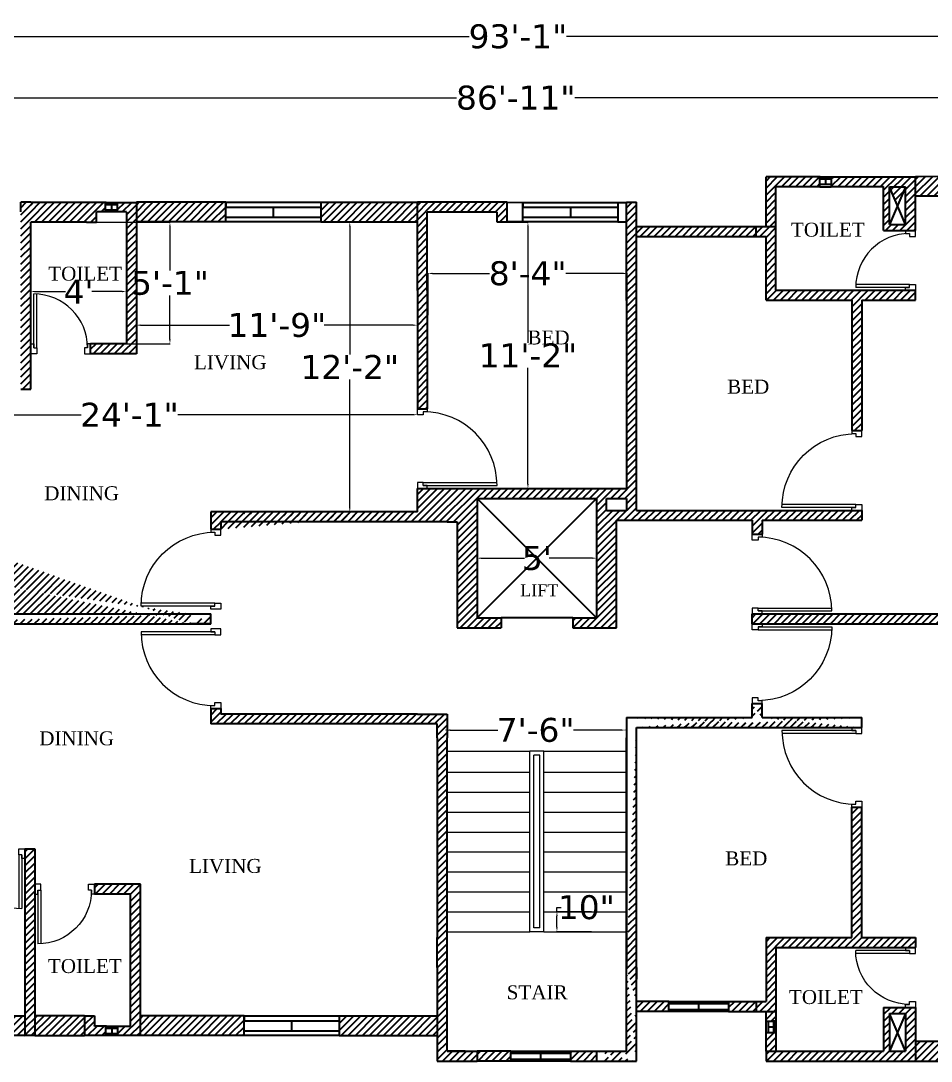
# Model space of a CAD drawing. Header units: inches. Extents: x 95 to 71413, y -8 to 51098.
# Drawn here: x 1638 to 2095, y 492 to 1014 of the extents above; entities that cross this region are included whole.
import ezdxf
from ezdxf.enums import TextEntityAlignment as Align

# ---------------------------------------------------------------- set-up
doc = ezdxf.new("R2010")
doc.units = ezdxf.units.IN
doc.header["$MEASUREMENT"] = 0
for name, color, linetype, lineweight in [('Cars', 7, 'Continuous', 40), ('dim', 4, 'Continuous', 18), ('Hatch', 202, 'Continuous', 40), ('Text', 7, 'Continuous', 15), ('wall', 7, 'Continuous', 40), ('Window', 7, 'Continuous', 40)]:
    doc.layers.add(name, color=color, linetype=linetype, lineweight=lineweight)
doc.layers.add('door', color=114, linetype='Continuous')
doc.layers.add('STAIR', color=32, linetype='Continuous')
doc.styles.add('SH-T2', font='times.ttf')
doc.styles.get("Standard").update_dxf_attribs({"font": 'verdana.ttf', "height": 12})
doc.dimstyles.get("Standard").update_dxf_attribs({"dimtxt": 0.18, "dimasz": 2.18, "dimexe": 0.18, "dimexo": 0.0625, "dimgap": 0.09, "dimtad": 0, "dimtih": 1, "dimtoh": 1, "dimdec": 0, "dimzin": 0, "dimdsep": 46, "dimlunit": 4, "dimtxsty": 'Standard', "dimcen": 0.09, "dimadec": 0, "dimazin": 0, "dimtfac": 1, "dimtdec": 0, "dimtofl": 0, "dimtmove": 0, "dimatfit": 3, "dimfxl": 0.18, "dimtolj": 1, "dimtzin": 0, "dimarcsym": 0})

# ---------------------------------------------------------------- blocks, each defined once
blk = doc.blocks.new('DOOR-40')
at = {"layer": 'door', "linetype": 'ByBlock'}
for p, q in [((-3, 38.5), (-40, 38.5)), ((-3, 37), (-39.97, 37))]:
    blk.add_line(p, q, dxfattribs=at)
for points in [[(0, 40), (-5, 40), (-5, 38.5), (-3, 38.5), (-3, 37), (0, 37)], [(0, 0), (-5, 0), (-5, 1.5), (-3, 1.5), (-3, 3), (0, 3)]]:
    blk.add_lwpolyline(points, close=True, dxfattribs=at)
blk.add_arc((-3, 38.5), 37, 180, 270, dxfattribs=at)
blk = doc.blocks.new('DOOR-30')
at = {"layer": 'door', "linetype": 'ByBlock'}
for p, q in [((3, 28.5), (30, 28.5)), ((3, 27), (29.96, 27))]:
    blk.add_line(p, q, dxfattribs=at)
for points in [[(0, 30), (5, 30), (5, 28.5), (3, 28.5), (3, 27), (0, 27)], [(0, 0), (5, 0), (5, 1.5), (3, 1.5), (3, 3), (0, 3)]]:
    blk.add_lwpolyline(points, close=True, dxfattribs=at)
blk.add_arc((3, 28.5), 27, 270, 0, dxfattribs=at)
blk = doc.blocks.new('*D84')
at = {"layer": 'Defpoints', "color": 0, "transparency": 16777216}
for p in [(1328.78, 1005.96), (2445.72, 935.4), (1328.78, 901.75)]:
    blk.add_point(p, dxfattribs=at)
at = {"layer": 'dim', "color": 0, "lineweight": -2, "transparency": 16777216}
for p, q in [((1328.78, 901.81), (1328.78, 1006.14)), ((1330.96, 1005.96), (1862.8, 1005.96)), ((2443.54, 1005.96), (1911.69, 1005.96)), ((2445.72, 935.46), (2445.72, 1006.14))]:
    blk.add_line(p, q, dxfattribs=at)
at = {"layer": 'dim', "color": 0, "transparency": 16777216}
for points in [[(1330.96, 1006.33), (1330.96, 1005.6), (1328.78, 1005.96)], [(2443.54, 1006.33), (2443.54, 1005.6), (2445.72, 1005.96)]]:
    blk.add_solid(points, dxfattribs=at)
at = {"layer": 'dim', "color": 0, "transparency": 16777216, "insert": (1887.25, 1005.96), "char_height": 12, "attachment_point": 5}
blk.add_mtext('\\A1;93\'-1"', dxfattribs=at)
blk = doc.blocks.new('*D87')
at = {"layer": 'Defpoints', "color": 0, "transparency": 16777216}
for p in [(2407.52, 975.19), (1364.78, 914.97), (2407.52, 881.59)]:
    blk.add_point(p, dxfattribs=at)
at = {"layer": 'dim', "color": 0, "lineweight": -2, "transparency": 16777216}
for p, q in [((1364.78, 915.04), (1364.78, 975.37)), ((1366.96, 975.19), (1856.49, 975.19)), ((2405.34, 975.19), (1915.81, 975.19)), ((2407.52, 881.65), (2407.52, 975.37))]:
    blk.add_line(p, q, dxfattribs=at)
at = {"layer": 'dim', "color": 0, "transparency": 16777216}
for points in [[(1366.96, 975.55), (1366.96, 974.82), (1364.78, 975.19)], [(2405.34, 975.55), (2405.34, 974.82), (2407.52, 975.19)]]:
    blk.add_solid(points, dxfattribs=at)
at = {"layer": 'dim', "color": 0, "transparency": 16777216, "insert": (1886.15, 975.19), "char_height": 12, "attachment_point": 5}
blk.add_mtext('\\A1;86\'-11"', dxfattribs=at)
blk = doc.blocks.new('*D93')
at = {"layer": 'Defpoints', "color": 0, "transparency": 16777216}
for p in [(1642.78, 890.54), (1690.78, 890.54), (1690.78, 877.97)]:
    blk.add_point(p, dxfattribs=at)
at = {"layer": 'dim', "color": 0, "lineweight": -2, "transparency": 16777216}
for p, q in [((1642.78, 890.47), (1642.78, 877.79)), ((1690.78, 890.47), (1690.78, 877.79)), ((1644.96, 877.97), (1660.2, 877.97)), ((1688.6, 877.97), (1673.36, 877.97))]:
    blk.add_line(p, q, dxfattribs=at)
at = {"layer": 'dim', "color": 0, "transparency": 16777216}
for points in [[(1644.96, 878.33), (1644.96, 877.61), (1642.78, 877.97)], [(1688.6, 878.33), (1688.6, 877.61), (1690.78, 877.97)]]:
    blk.add_solid(points, dxfattribs=at)
at = {"layer": 'dim', "color": 0, "transparency": 16777216, "insert": (1666.78, 877.97), "char_height": 12, "attachment_point": 5}
blk.add_mtext("\\A1;4'", dxfattribs=at)
blk = doc.blocks.new('*D94')
at = {"layer": 'Defpoints', "color": 0, "transparency": 16777216}
for p in [(1675.78, 912.75), (1675.78, 851.75), (1712.62, 851.75)]:
    blk.add_point(p, dxfattribs=at)
at = {"layer": 'dim', "color": 0, "lineweight": -2, "transparency": 16777216}
for p, q in [((1675.84, 912.75), (1712.8, 912.75)), ((1712.62, 910.57), (1712.62, 888.49)), ((1712.62, 853.93), (1712.62, 876.02)), ((1675.84, 851.75), (1712.8, 851.75))]:
    blk.add_line(p, q, dxfattribs=at)
at = {"layer": 'dim', "color": 0, "transparency": 16777216}
for points in [[(1712.26, 910.57), (1712.99, 910.57), (1712.62, 912.75)], [(1712.26, 853.93), (1712.99, 853.93), (1712.62, 851.75)]]:
    blk.add_solid(points, dxfattribs=at)
at = {"layer": 'dim', "color": 0, "transparency": 16777216, "insert": (1712.62, 882.25), "char_height": 12, "attachment_point": 5}
blk.add_mtext('\\A1;5\'-1"', dxfattribs=at)
blk = doc.blocks.new('*D95')
at = {"layer": 'Defpoints', "color": 0, "transparency": 16777216}
for p in [(1942.14, 887.06), (1842.14, 866.08), (1942.14, 866.08)]:
    blk.add_point(p, dxfattribs=at)
at = {"layer": 'dim', "color": 0, "lineweight": -2, "transparency": 16777216}
for p, q in [((1842.14, 866.14), (1842.14, 887.24)), ((1844.32, 887.06), (1872.98, 887.06)), ((1939.96, 887.06), (1911.31, 887.06)), ((1942.14, 866.14), (1942.14, 887.24))]:
    blk.add_line(p, q, dxfattribs=at)
at = {"layer": 'dim', "color": 0, "transparency": 16777216}
for points in [[(1844.32, 887.42), (1844.32, 886.7), (1842.14, 887.06)], [(1939.96, 887.42), (1939.96, 886.7), (1942.14, 887.06)]]:
    blk.add_solid(points, dxfattribs=at)
at = {"layer": 'dim', "color": 0, "transparency": 16777216, "insert": (1892.14, 887.06), "char_height": 12, "attachment_point": 5}
blk.add_mtext('\\A1;8\'-4"', dxfattribs=at)
blk = doc.blocks.new('*D96')
at = {"layer": 'Defpoints', "color": 0, "transparency": 16777216}
for p in [(1881.78, 912.75), (1881.78, 779.17), (1892.29, 779.17)]:
    blk.add_point(p, dxfattribs=at)
at = {"layer": 'dim', "color": 0, "lineweight": -2, "transparency": 16777216}
for p, q in [((1881.84, 912.75), (1892.47, 912.75)), ((1892.29, 910.57), (1892.29, 852.18)), ((1892.29, 781.35), (1892.29, 839.75)), ((1881.84, 779.17), (1892.47, 779.17))]:
    blk.add_line(p, q, dxfattribs=at)
at = {"layer": 'dim', "color": 0, "transparency": 16777216}
for points in [[(1891.93, 910.57), (1892.66, 910.57), (1892.29, 912.75)], [(1891.93, 781.35), (1892.66, 781.35), (1892.29, 779.17)]]:
    blk.add_solid(points, dxfattribs=at)
at = {"layer": 'dim', "color": 0, "transparency": 16777216, "insert": (1892.29, 845.96), "char_height": 12, "attachment_point": 5}
blk.add_mtext('\\A1;11\'-2"', dxfattribs=at)
blk = doc.blocks.new('*D97')
at = {"layer": 'Defpoints', "color": 0, "transparency": 16777216}
for p in [(1797.91, 912.91), (1797.91, 767.37), (1802.87, 767.37)]:
    blk.add_point(p, dxfattribs=at)
at = {"layer": 'dim', "color": 0, "lineweight": -2, "transparency": 16777216}
for p, q in [((1797.97, 912.91), (1803.05, 912.91)), ((1802.87, 910.73), (1802.87, 846.35)), ((1802.87, 769.55), (1802.87, 833.92)), ((1797.97, 767.37), (1803.05, 767.37))]:
    blk.add_line(p, q, dxfattribs=at)
at = {"layer": 'dim', "color": 0, "transparency": 16777216}
for points in [[(1802.51, 910.73), (1803.24, 910.73), (1802.87, 912.91)], [(1802.51, 769.55), (1803.24, 769.55), (1802.87, 767.37)]]:
    blk.add_solid(points, dxfattribs=at)
at = {"layer": 'dim', "color": 0, "transparency": 16777216, "insert": (1802.87, 840.14), "char_height": 12, "attachment_point": 5}
blk.add_mtext('\\A1;12\'-2"', dxfattribs=at)
blk = doc.blocks.new('*D98')
at = {"layer": 'Defpoints', "color": 0, "transparency": 16777216}
for p in [(1695.78, 861.11), (1695.78, 860.28), (1836.78, 860.28)]:
    blk.add_point(p, dxfattribs=at)
at = {"layer": 'dim', "color": 0, "lineweight": -2, "transparency": 16777216}
for p, q in [((1695.78, 860.34), (1695.78, 861.29)), ((1697.96, 861.11), (1742.49, 861.11)), ((1834.6, 861.11), (1790.06, 861.11)), ((1836.78, 860.34), (1836.78, 861.29))]:
    blk.add_line(p, q, dxfattribs=at)
at = {"layer": 'dim', "color": 0, "transparency": 16777216}
for points in [[(1697.96, 861.47), (1697.96, 860.74), (1695.78, 861.11)], [(1834.6, 861.47), (1834.6, 860.74), (1836.78, 861.11)]]:
    blk.add_solid(points, dxfattribs=at)
at = {"layer": 'dim', "color": 0, "transparency": 16777216, "insert": (1766.28, 861.11), "char_height": 12, "attachment_point": 5}
blk.add_mtext('\\A1;11\'-9"', dxfattribs=at)
blk = doc.blocks.new('*D100')
at = {"layer": 'Defpoints', "color": 0, "transparency": 16777216}
for p in [(1547.78, 816.96), (1836.78, 816.17), (1836.78, 816.17)]:
    blk.add_point(p, dxfattribs=at)
at = {"layer": 'dim', "color": 0, "lineweight": -2, "transparency": 16777216}
for p, q in [((1547.78, 816.89), (1547.78, 815.99)), ((1549.96, 816.17), (1668.02, 816.17)), ((1834.6, 816.17), (1716.53, 816.17)), ((1836.78, 816.23), (1836.78, 816.35))]:
    blk.add_line(p, q, dxfattribs=at)
at = {"layer": 'dim', "color": 0, "transparency": 16777216}
for points in [[(1549.96, 816.53), (1549.96, 815.81), (1547.78, 816.17)], [(1834.6, 816.53), (1834.6, 815.81), (1836.78, 816.17)]]:
    blk.add_solid(points, dxfattribs=at)
at = {"layer": 'dim', "color": 0, "transparency": 16777216, "insert": (1692.28, 816.17), "char_height": 12, "attachment_point": 5}
blk.add_mtext('\\A1;24\'-1"', dxfattribs=at)
blk = doc.blocks.new('*D101')
at = {"layer": 'Defpoints', "color": 0, "transparency": 16777216}
for p in [(1941.14, 657.91), (1851.14, 657.76), (1941.14, 657.76)]:
    blk.add_point(p, dxfattribs=at)
at = {"layer": 'dim', "color": 0, "lineweight": -2, "transparency": 16777216}
for p, q in [((1851.14, 657.82), (1851.14, 658.09)), ((1853.32, 657.91), (1877.11, 657.91)), ((1938.96, 657.91), (1915.18, 657.91)), ((1941.14, 657.82), (1941.14, 658.09))]:
    blk.add_line(p, q, dxfattribs=at)
at = {"layer": 'dim', "color": 0, "transparency": 16777216}
for points in [[(1853.32, 658.28), (1853.32, 657.55), (1851.14, 657.91)], [(1938.96, 658.28), (1938.96, 657.55), (1941.14, 657.91)]]:
    blk.add_solid(points, dxfattribs=at)
at = {"layer": 'dim', "color": 0, "transparency": 16777216, "insert": (1896.14, 657.91), "char_height": 12, "attachment_point": 5}
blk.add_mtext('\\A1;7\'-6"', dxfattribs=at)
blk = doc.blocks.new('*D102')
at = {"layer": 'Defpoints', "color": 0, "transparency": 16777216}
for p in [(1906.84, 566.75), (1924.17, 566.75), (1924.17, 556.75)]:
    blk.add_point(p, dxfattribs=at)
at = {"layer": 'dim', "color": 0, "lineweight": -2, "transparency": 16777216}
for p, q in [((1924.11, 566.75), (1906.66, 566.75)), ((1906.84, 566.75), (1906.84, 568.93)), ((1906.84, 568.93), (1909.02, 568.93)), ((1906.84, 558.93), (1906.84, 564.57)), ((1924.11, 556.75), (1906.66, 556.75))]:
    blk.add_line(p, q, dxfattribs=at)
at = {"layer": 'dim', "color": 0, "transparency": 16777216}
for points in [[(1906.48, 564.57), (1907.21, 564.57), (1906.84, 566.75)], [(1906.48, 558.93), (1907.21, 558.93), (1906.84, 556.75)]]:
    blk.add_solid(points, dxfattribs=at)
at = {"layer": 'dim', "color": 0, "transparency": 16777216, "insert": (1921.6, 568.93), "char_height": 12, "attachment_point": 5}
blk.add_mtext('\\A1;10"', dxfattribs=at)
blk = doc.blocks.new('*D103')
at = {"layer": 'Defpoints', "color": 0, "transparency": 16777216}
for p in [(1866.78, 744.17), (1926.78, 744.17), (1926.78, 744.17)]:
    blk.add_point(p, dxfattribs=at)
at = {"layer": 'dim', "color": 0, "lineweight": -2, "transparency": 16777216}
for p, q in [((1866.78, 744.23), (1866.78, 744.35)), ((1868.96, 744.17), (1890.64, 744.17)), ((1924.6, 744.17), (1902.92, 744.17)), ((1926.78, 744.23), (1926.78, 744.35))]:
    blk.add_line(p, q, dxfattribs=at)
at = {"layer": 'dim', "color": 0, "transparency": 16777216}
for points in [[(1868.96, 744.53), (1868.96, 743.81), (1866.78, 744.17)], [(1924.6, 744.53), (1924.6, 743.81), (1926.78, 744.17)]]:
    blk.add_solid(points, dxfattribs=at)
at = {"layer": 'dim', "color": 0, "transparency": 16777216, "insert": (1896.78, 744.17), "char_height": 12, "attachment_point": 5}
blk.add_mtext("\\A1;5'", dxfattribs=at)

msp = doc.modelspace()

# ---------------------------------------------------------------- hatches: boundary and pattern name
at = {"layer": 'Hatch'}
h = msp.add_hatch(dxfattribs=at)
h.set_pattern_fill('LINE', color=256, scale=20, angle=45, style=0)
h.paths.add_polyline_path([(2016.78, 910.59), (2006.78, 910.59), (2006.78, 905.59), (2011.78, 905.59), (2011.78, 873.59), (2054.78, 873.59), (2054.78, 808.17), (2059.78, 808.17), (2059.78, 873.59), (2086.78, 873.59), (2086.78, 878.59), (2081.78, 878.59), (2016.78, 878.59)])
h.paths.add_polyline_path([(2016.78, 930.59), (2038.74, 930.59), (2038.74, 930.85), (2038.74, 931.85), (2038.74, 935.57), (2011.78, 935.57), (2011.78, 930.59), (2011.78, 910.59), (2016.78, 910.59)])
h.paths.add_polyline_path([(2006.78, 910.59), (1946.78, 910.59), (1946.78, 905.59), (2006.78, 905.59)])
h = msp.add_hatch(dxfattribs=at)
h.set_pattern_fill('LINE', color=256, scale=20, angle=45, style=0)
h.paths.add_polyline_path([(2086.78, 935.57), (2044.54, 935.57), (2044.54, 930.72), (2070.78, 930.72), (2070.78, 930.59), (2070.78, 908.59), (2086.78, 908.59)])
h.paths.add_polyline_path([(2073.78, 930.59), (2081.78, 930.59), (2081.78, 911.59), (2073.78, 911.59)], flags=16)
h.paths.add_polyline_path([(2073.78, 930.59), (2081.78, 930.59), (2077.78, 921.09)], flags=0)
h = msp.add_hatch(dxfattribs=at)
h.set_pattern_fill('LINE', color=256, scale=20, angle=45, style=0)
h.paths.add_polyline_path([(2102.56, 935.64), (2086.78, 935.59), (2086.78, 925.79), (2102.57, 925.79), (2102.57, 928.26)])
h = msp.add_hatch(dxfattribs=at)
h.set_pattern_fill('LINE', color=256, scale=20, angle=45, style=0)
h.paths.add_polyline_path([(1642.78, 922.75), (1637.78, 922.75), (1637.78, 828.96), (1642.78, 828.96)])
h = msp.add_hatch(dxfattribs=at)
h.set_pattern_fill('LINE', color=256, scale=20, angle=45, style=0)
h.paths.add_polyline_path([(1670.78, 922.75), (1642.78, 922.75), (1642.78, 912.75), (1670.78, 912.75)])
h = msp.add_hatch(dxfattribs=at)
h.set_pattern_fill('LINE', color=256, scale=20, angle=45, style=0)
h.paths.add_polyline_path([(1680.36, 922.69), (1670.78, 922.69), (1670.78, 912.75), (1675.78, 912.75), (1675.78, 917.75), (1675.78, 917.97), (1675.81, 917.97), (1680.36, 917.97), (1680.36, 918.97)])
h = msp.add_hatch(dxfattribs=at)
h.set_pattern_fill('LINE', color=256, scale=20, angle=45, style=0)
h.paths.add_polyline_path([(1695.78, 922.69), (1686.17, 922.69), (1686.17, 917.97), (1690.78, 917.97), (1690.78, 917.75), (1690.78, 851.75), (1672.78, 851.75), (1672.78, 846.75), (1695.78, 846.75)])
h = msp.add_hatch(dxfattribs=at)
h.set_pattern_fill('LINE', color=256, scale=20, angle=45, style=0)
h.paths.add_polyline_path([(1740.6, 922.75), (1695.78, 922.75), (1695.78, 912.91), (1740.62, 912.91), (1740.61, 915.38)])
h = msp.add_hatch(dxfattribs=at)
h.set_pattern_fill('LINE', color=256, scale=20, angle=45, style=0)
h.paths.add_polyline_path([(1841.78, 888.53), (1841.78, 917.75), (1876.78, 917.75), (1876.78, 912.75), (1881.78, 912.75), (1881.78, 922.75), (1836.78, 922.75), (1836.78, 888.53), (1836.78, 878.53), (1836.78, 819.17), (1841.78, 819.17), (1841.78, 878.53)], flags=17)
h.paths.add_polyline_path([(1946.78, 888.53), (1946.78, 922.75), (1941.78, 922.75), (1941.78, 888.53), (1941.78, 873.53), (1941.78, 779.17), (1836.78, 779.17), (1836.78, 774.37), (1836.78, 767.37), (1733.13, 767.37), (1733.13, 758.67), (1738.13, 758.67), (1738.13, 762.37), (1836.78, 762.37), (1851.78, 762.37), (1856.78, 762.37), (1856.78, 709.17), (1878.78, 709.17), (1878.78, 714.17), (1866.78, 714.17), (1866.78, 774.17), (1883.28, 774.17), (1926.78, 774.17), (1926.78, 714.17), (1914.78, 714.17), (1914.78, 709.17), (1936.78, 709.17), (1936.78, 719.17), (1936.78, 763.17), (2004.78, 763.17), (2004.78, 756.17), (2009.78, 756.17), (2009.78, 763.17), (2059.78, 763.17), (2059.78, 768.17), (2054.78, 768.17), (1946.78, 768.17), (1946.78, 873.53)])
h.paths.add_polyline_path([(1941.78, 774.17), (1941.78, 768.17), (1931.78, 768.17), (1931.78, 774.17)], flags=16)
h = msp.add_hatch(dxfattribs=at)
h.set_pattern_fill('LINE', color=256, scale=20, angle=45, style=0)
h.paths.add_polyline_path([(1836.78, 922.75), (1788.37, 922.75), (1788.37, 912.91), (1836.78, 912.91)])
h = msp.add_hatch(dxfattribs=at)
h.set_pattern_fill('LINE', color=256, scale=20, angle=45, style=0)
edge = h.paths.add_edge_path()
edge.add_line((1570.46, 766.96), (1565.46, 766.96))
edge.add_line((1723.13, 711.17), (1723.13, 716.17))
edge.add_line((1565.46, 739.06), (1565.46, 711.17))
edge.add_line((1565.46, 766.96), (1565.46, 744.06))
edge.add_line((1570.46, 766.96), (1570.46, 716.17))
edge.add_line((1570.46, 716.17), (1723.13, 716.17))
edge.add_line((1565.46, 711.17), (1723.13, 711.17))
h.paths.add_polyline_path([(1648.15, 771.31), (1688.47, 771.31), (1688.47, 782.05), (1648.15, 782.05)], flags=9)
h = msp.add_hatch(dxfattribs=at)
h.set_pattern_fill('LINE', color=256, scale=20, angle=45, style=0)
h.paths.add_polyline_path([(2324.54, 538.75), (2309.54, 538.75), (2309.54, 533.75), (2324.54, 533.75)])
h.paths.add_polyline_path([(2336.47, 538.75), (2324.54, 538.75), (2324.54, 533.75), (2336.47, 533.75), (2336.47, 534.75)])
h.paths.add_polyline_path([(2377.54, 538.75), (2366.47, 538.75), (2366.47, 533.75), (2377.54, 533.75)])
h.paths.add_polyline_path([(2387.54, 538.75), (2377.54, 538.75), (2377.54, 533.75), (2387.54, 533.75)])
h.paths.add_polyline_path([(2402.54, 594.17), (2406.78, 594.17), (2406.78, 599.17), (2397.54, 599.17), (2397.54, 550.75), (2387.54, 550.75), (2387.54, 545.75), (2402.54, 545.75)])
h.paths.add_polyline_path([(2407.39, 605.26), (2397.54, 605.26), (2397.54, 599.17), (2407.39, 599.17)])
h.paths.add_polyline_path([(2407.39, 659.17), (2397.54, 659.17), (2397.54, 653.02), (2400.02, 653.02), (2407.39, 653.03)])
h.paths.add_polyline_path([(2407.54, 664.17), (2334.71, 664.17), (2334.71, 659.17), (2407.54, 659.17)])
h.paths.add_polyline_path([(2407.54, 694.17), (2402.54, 694.17), (2402.54, 683.16), (2403.54, 683.16), (2407.26, 683.16), (2407.26, 682.94), (2407.26, 677.36), (2402.54, 677.36), (2402.54, 664.17), (2407.54, 664.17)], flags=17)
h.paths.add_polyline_path([(2304.71, 664.17), (2304.71, 711.17), (2372.54, 711.17), (2372.54, 709.17), (2372.54, 704.17), (2402.54, 704.17), (2402.54, 694.17), (2407.54, 694.17), (2407.54, 733.17), (2402.54, 733.17), (2402.54, 724.17), (2372.54, 724.17), (2372.54, 719.17), (2372.54, 716.17), (2304.71, 716.17), (2304.71, 768.17), (2274.54, 768.17), (2274.54, 763.17), (2299.54, 763.17), (2299.54, 716.17), (2181.13, 716.17), (2166.13, 716.17), (2004.78, 716.17), (2004.78, 711.17), (2009.78, 711.17), (2166.13, 711.17), (2181.13, 711.17), (2299.54, 711.17), (2299.54, 664.17), (2274.54, 664.17), (2274.54, 659.17), (2304.71, 659.17)])
h.paths.add_polyline_path([(2387.54, 709.17), (2396.04, 714.17), (2387.54, 719.17), (2404.54, 719.17), (2404.54, 709.17)], flags=16)
h.paths.add_polyline_path([(2279.54, 619.17), (2274.54, 619.17), (2274.54, 501.75), (2265.54, 501.75), (2247.46, 501.6), (2247.46, 491.75), (2265.54, 491.75), (2279.54, 491.75)])
h.paths.add_polyline_path([(2244.54, 602.59), (2171.13, 602.59), (2171.13, 553.81), (2171.13, 538.81), (2171.13, 491.75), (2176.13, 491.75), (2176.13, 538.81), (2176.13, 553.81), (2176.13, 597.59), (2244.54, 597.59)])
h.paths.add_polyline_path([(2199.7, 499.16), (2199.69, 501.6), (2176.13, 501.6), (2176.13, 491.75), (2199.71, 491.75), (2199.71, 494.23)], flags=17)
h.paths.add_polyline_path([(2171.13, 501.6), (2153.75, 501.6), (2153.75, 491.75), (2171.13, 491.75)])
h.paths.add_polyline_path([(2105.99, 501.6), (2086.78, 501.6), (2086.78, 491.75), (2106, 491.75), (2106, 494.23)])
h.paths.add_polyline_path([(2086.78, 518.75), (2081.78, 518.75), (2070.78, 518.75), (2070.78, 496.75), (2011.78, 496.75), (2011.78, 491.75), (2086.78, 491.75)])
h.paths.add_polyline_path([(2073.78, 496.75), (2073.78, 515.75), (2081.78, 515.75), (2081.78, 496.75)], flags=16)
h.paths.add_polyline_path([(2016.78, 516.75), (2011.78, 516.75), (2011.78, 511.81), (2012.78, 511.81), (2016.5, 511.81), (2016.5, 511.6), (2016.5, 506.01), (2011.78, 506.01), (2011.78, 496.75), (2016.78, 496.75)], flags=17)
h.paths.add_polyline_path([(2016.78, 548.75), (2086.78, 548.75), (2086.78, 553.75), (2059.78, 553.75), (2059.78, 619.17), (2054.78, 619.17), (2054.78, 553.75), (2011.78, 553.75), (2011.78, 521.75), (2006.78, 521.75), (2006.78, 516.75), (2016.78, 516.75)])
h = msp.add_hatch(dxfattribs=at)
h.set_pattern_fill('LINE', color=256, scale=20, angle=45, style=0)
edge = h.paths.add_edge_path()
edge.add_line((1836.78, 767.37), (1733.13, 767.37))
edge.add_line((1836.78, 762.37), (1738.13, 762.37))
edge.add_line((1733.13, 767.37), (1733.13, 758.67))
edge.add_line((1738.13, 762.37), (1738.13, 758.67))
edge = h.paths.add_edge_path(flags=17)
edge.add_line((1733.13, 758.67), (1738.13, 758.67))
h = msp.add_hatch(dxfattribs=at)
h.set_pattern_fill('LINE', color=256, scale=20, angle=45, style=0)
edge = h.paths.add_edge_path()
edge.add_line((1723.13, 716.17), (1733.13, 716.17))
edge.add_line((1723.13, 711.17), (1733.13, 711.17))
edge.add_line((1733.13, 711.17), (1733.13, 716.17))
h = msp.add_hatch(dxfattribs=at)
h.set_pattern_fill('LINE', color=256, scale=20, angle=45, style=0)
h.paths.add_polyline_path([(1926.78, 496.75), (1913.66, 496.75), (1913.66, 491.75), (1926.78, 491.75)])
h.paths.add_polyline_path([(1883.66, 496.75), (1866.78, 496.75), (1866.78, 491.75), (1883.66, 491.75), (1883.66, 492.75)])
h.paths.add_polyline_path([(1851.78, 538.81), (1851.78, 553.81), (1851.78, 653.97), (1851.78, 665.97), (1836.78, 665.97), (1738.13, 665.97), (1738.13, 668.67), (1733.13, 668.67), (1733.13, 660.97), (1836.78, 660.97), (1846.78, 660.97), (1846.78, 653.97), (1846.78, 553.81), (1846.78, 538.81), (1846.78, 491.75), (1866.78, 491.75), (1866.78, 496.75), (1851.78, 496.75)])
h.paths.add_polyline_path([(1962.96, 521.75), (1946.78, 521.75), (1946.78, 516.75), (1962.96, 516.75), (1962.96, 517.75)])
h.paths.add_polyline_path([(2006.78, 521.75), (1992.96, 521.75), (1992.96, 516.75), (2006.78, 516.75)])
h.paths.add_polyline_path([(1846.78, 514.44), (1797.58, 514.44), (1797.58, 504.59), (1846.78, 504.59)], flags=17)
h.paths.add_polyline_path([(1749.81, 514.44), (1697.78, 514.44), (1697.78, 504.59), (1749.83, 504.59)])
h = msp.add_hatch(dxfattribs=at)
h.set_pattern_fill('LINE', color=256, scale=20, angle=45, style=0)
edge = h.paths.add_edge_path()
edge.add_line((1836.78, 665.97), (1851.78, 665.97))
edge.add_line((1846.78, 660.97), (1836.78, 660.97))
edge.add_line((1836.78, 660.97), (1733.13, 660.97))
edge.add_line((1836.78, 665.97), (1738.13, 665.97))
edge.add_line((1733.13, 668.67), (1738.13, 668.67))
edge.add_line((1733.13, 668.67), (1733.13, 660.97))
edge.add_line((1738.13, 668.67), (1738.13, 665.97))
h = msp.add_hatch(dxfattribs=at)
h.set_pattern_fill('LINE', color=256, scale=20, angle=45, style=0)
edge = h.paths.add_edge_path()
edge.add_line((2009.78, 664.17), (2009.78, 671.17))
edge.add_line((2004.78, 664.17), (2004.78, 671.17))
h = msp.add_hatch(dxfattribs=at)
h.set_pattern_fill('LINE', color=256, scale=20, angle=45, style=0)
edge = h.paths.add_edge_path()
edge.add_line((1941.78, 664.17), (2004.78, 664.17))
edge.add_line((1946.78, 659.17), (2059.78, 659.17))
h = msp.add_hatch(dxfattribs=at)
h.set_pattern_fill('LINE', color=256, scale=20, angle=45, style=0)
edge = h.paths.add_edge_path()
edge.add_line((2009.78, 664.17), (2059.78, 664.17))
edge.add_line((1946.78, 659.17), (2059.78, 659.17))
h = msp.add_hatch(dxfattribs=at)
h.set_pattern_fill('LINE', color=256, scale=20, angle=45, style=0)
edge = h.paths.add_edge_path()
edge.add_line((1946.78, 553.75), (1946.78, 659.17))
edge.add_line((1941.78, 538.97), (1941.78, 653.97))
edge.add_line((1946.78, 538.75), (1946.78, 553.75))
edge.add_line((1941.78, 496.75), (1941.78, 538.75))
edge.add_line((1946.78, 521.75), (1946.78, 538.75))
h = msp.add_hatch(dxfattribs=at)
h.set_pattern_fill('LINE', color=256, scale=20, angle=45, style=0)
h.paths.add_polyline_path([(1644.78, 598.39), (1639.78, 598.39), (1639.78, 593.39), (1639.78, 504.59), (1644.78, 504.59)])
h.paths.add_polyline_path([(1669.78, 514.59), (1644.78, 514.59), (1644.78, 504.59), (1669.78, 504.59)])
h.paths.add_polyline_path([(1697.78, 580.59), (1674.78, 580.59), (1674.78, 575.59), (1692.78, 575.59), (1692.78, 509.59), (1692.78, 509.31), (1686.31, 509.31), (1686.31, 504.59), (1692.78, 504.59), (1697.78, 504.59)])
h = msp.add_hatch(dxfattribs=at)
h.set_pattern_fill('LINE', color=256, scale=20, angle=45, style=0)
edge = h.paths.add_edge_path()
edge.add_line((1941.78, 496.75), (1941.78, 538.75))
edge.add_line((1946.78, 491.75), (1946.78, 516.75))
h = msp.add_hatch(dxfattribs=at)
h.set_pattern_fill('LINE', color=256, scale=20, angle=45, style=0)
h.paths.add_polyline_path([(1680.51, 509.31), (1674.78, 509.31), (1674.78, 509.59), (1674.78, 514.59), (1669.78, 514.59), (1669.78, 504.59), (1680.51, 504.59), (1680.51, 505.59)])
h.paths.add_polyline_path([(1639.78, 514.44), (1629.11, 514.44), (1629.11, 504.59), (1639.78, 504.59)])
h = msp.add_hatch(dxfattribs=at)
h.set_pattern_fill('LINE', color=256, scale=20, angle=45, style=0)
h.paths.add_polyline_path([(1946.78, 501.78), (1941.78, 501.78), (1941.78, 496.75), (1946.78, 496.75)])
h = msp.add_hatch(dxfattribs=at)
h.set_pattern_fill('LINE', color=256, scale=20, angle=45, style=0)
edge = h.paths.add_edge_path()
edge.add_line((1926.78, 496.75), (1941.78, 496.75))
edge.add_line((1926.78, 491.75), (1946.78, 491.75))
h = msp.add_hatch(dxfattribs=at)
h.set_pattern_fill('LINE', color=256, scale=20, angle=45, style=0)
edge = h.paths.add_edge_path()
edge.add_line((1941.78, 496.75), (1946.78, 496.75))
edge.add_line((1926.78, 496.75), (1941.78, 496.75))
edge.add_line((1926.78, 491.75), (1946.78, 491.75))

# ---------------------------------------------------------------- linework, layer by layer
at = {"layer": 'Cars', "color": 0}
for p, q in [((1836.78, 767.37), (1836.78, 774.37)), ((1851.78, 762.37), (1836.78, 762.37)), ((1936.78, 709.17), (1936.78, 719.17))]:
    msp.add_line(p, q, dxfattribs=at)
at = {"layer": 'Hatch'}
msp.add_line((2054.78, 659.17), (2059.78, 659.17), dxfattribs=at)
at = {"layer": 'STAIR', "color": 7}
for p, q in [((1851.78, 647.25), (1893.28, 647.25)), ((1893.28, 556.75), (1893.28, 647.25)), ((1900.28, 647.25), (1893.28, 647.25)), ((1895.28, 558.75), (1895.28, 645.25)), ((1898.28, 645.25), (1895.28, 645.25)), ((1898.28, 558.75), (1898.28, 645.25)), ((1900.28, 647.25), (1941.78, 647.25)), ((1900.28, 556.75), (1900.28, 647.25)), ((1851.78, 636.75), (1893.28, 636.75)), ((1900.28, 636.75), (1941.78, 636.75)), ((1851.78, 626.75), (1893.28, 626.75)), ((1900.28, 626.75), (1941.78, 626.75)), ((1851.78, 616.75), (1893.28, 616.75)), ((1900.28, 616.75), (1941.78, 616.75)), ((1851.78, 606.75), (1893.28, 606.75)), ((1900.28, 606.75), (1941.78, 606.75)), ((1851.78, 596.75), (1893.28, 596.75)), ((1900.28, 596.75), (1941.78, 596.75)), ((1851.78, 586.75), (1893.28, 586.75)), ((1900.28, 586.75), (1941.78, 586.75)), ((1851.78, 576.75), (1893.28, 576.75)), ((1900.28, 576.75), (1941.78, 576.75)), ((1851.78, 566.75), (1893.28, 566.75)), ((1900.28, 566.75), (1941.78, 566.75)), ((1898.28, 558.75), (1895.28, 558.75)), ((1851.78, 556.75), (1893.28, 556.75)), ((1900.28, 556.75), (1893.28, 556.75)), ((1900.28, 556.75), (1941.78, 556.75))]:
    msp.add_line(p, q, dxfattribs=at)
at = {"layer": 'wall'}
for p, q in [((2011.78, 930.59), (2011.78, 935.59)), ((2044.54, 935.57), (2044.54, 930.72)), ((2086.78, 908.59), (2086.78, 935.59)), ((2011.78, 910.59), (2011.78, 930.59)), ((2016.78, 910.59), (2016.78, 930.59)), ((2070.78, 930.59), (2070.78, 930.72)), ((2070.78, 908.59), (2070.78, 930.59)), ((2073.78, 930.59), (2081.78, 930.59)), ((2073.78, 930.59), (2081.78, 930.59)), ((2073.78, 911.59), (2073.78, 930.59)), ((2081.78, 911.59), (2073.78, 930.59)), ((2081.78, 930.59), (2073.78, 911.59)), ((2081.78, 911.59), (2081.78, 930.59)), ((1642.78, 922.75), (1637.78, 922.75)), ((1637.78, 917.94), (1637.78, 922.75)), ((1642.78, 922.75), (1670.78, 922.75)), ((1680.36, 922.69), (1670.78, 922.69)), ((1686.17, 922.69), (1695.78, 922.69)), ((1695.78, 922.75), (1695.78, 846.75)), ((1881.78, 922.75), (1836.78, 922.75)), ((1836.78, 888.53), (1836.78, 922.75)), ((1881.78, 912.75), (1881.78, 922.75)), ((1941.78, 888.53), (1941.78, 922.75)), ((1941.78, 922.75), (1946.78, 922.75)), ((1946.78, 888.53), (1946.78, 922.75)), ((1675.78, 917.75), (1675.78, 917.97)), ((1675.78, 917.97), (1675.81, 917.97)), ((1675.78, 912.75), (1675.78, 917.75)), ((1690.78, 917.97), (1675.81, 917.97)), ((1690.78, 917.75), (1690.78, 917.97)), ((1690.78, 917.75), (1690.78, 851.75)), ((1876.78, 917.75), (1841.78, 917.75)), ((1841.78, 888.53), (1841.78, 917.75)), ((1876.78, 912.75), (1876.78, 917.75)), ((1642.78, 828.96), (1642.78, 912.75)), ((1670.78, 912.75), (1642.78, 912.75)), ((1670.78, 912.75), (1675.78, 912.75)), ((1881.78, 912.75), (1876.78, 912.75)), ((1946.78, 910.59), (2006.78, 910.59)), ((2006.78, 905.59), (2006.78, 910.59)), ((2006.78, 910.59), (2016.78, 910.59)), ((2016.78, 878.59), (2016.78, 910.59)), ((2070.78, 908.59), (2086.78, 908.59)), ((2073.78, 911.59), (2081.78, 911.59)), ((2081.78, 908.59), (2086.78, 908.59)), ((1946.78, 905.59), (2006.78, 905.59)), ((2006.78, 905.59), (2011.78, 905.59)), ((2011.78, 873.59), (2011.78, 905.59)), ((1836.78, 878.53), (1836.78, 819.17)), ((1841.78, 878.53), (1841.78, 819.17)), ((2016.78, 878.59), (2086.78, 878.59)), ((2086.78, 873.59), (2086.78, 878.59)), ((1941.78, 873.53), (1941.78, 779.17)), ((2011.78, 873.59), (2054.78, 873.59)), ((2054.78, 873.59), (2054.78, 808.17)), ((2059.78, 873.59), (2059.78, 808.17)), ((2059.78, 873.59), (2086.78, 873.59)), ((1672.78, 846.75), (1672.78, 851.75)), ((1690.78, 851.75), (1672.78, 851.75)), ((1695.78, 846.75), (1672.78, 846.75)), ((1637.78, 828.96), (1642.78, 828.96)), ((1836.78, 819.17), (1841.78, 819.17)), ((2054.78, 808.17), (2059.78, 808.17)), ((1836.78, 779.17), (1941.78, 779.17)), ((1836.78, 774.37), (1836.78, 779.17)), ((1866.78, 774.17), (1866.78, 714.17)), ((1866.78, 774.17), (1926.78, 774.17)), ((1866.78, 774.17), (1883.28, 774.17)), ((1926.78, 774.17), (1866.78, 714.17)), ((1926.78, 714.17), (1866.78, 774.17)), ((1926.78, 774.17), (1926.78, 714.17)), ((1931.78, 768.17), (1931.78, 774.17)), ((1931.78, 774.17), (1941.78, 774.17)), ((1941.78, 774.17), (1941.78, 768.17)), ((1931.78, 768.17), (1941.78, 768.17)), ((1946.78, 768.17), (2059.78, 768.17)), ((2059.78, 768.17), (2059.78, 763.17)), ((1733.13, 767.37), (1733.13, 758.67)), ((1836.78, 767.37), (1733.13, 767.37)), ((1738.13, 762.37), (1738.13, 758.67)), ((1836.78, 762.37), (1738.13, 762.37)), ((1851.78, 762.37), (1856.78, 762.37)), ((1856.78, 762.37), (1856.78, 709.17)), ((1936.78, 719.17), (1936.78, 763.17)), ((1936.78, 763.17), (2004.78, 763.17)), ((2004.78, 763.17), (2004.78, 756.17)), ((2009.78, 763.17), (2009.78, 756.17)), ((2009.78, 763.17), (2059.78, 763.17)), ((1733.13, 758.67), (1738.13, 758.67)), ((2004.78, 756.17), (2009.78, 756.17)), ((1570.46, 716.17), (1723.13, 716.17)), ((1723.13, 716.17), (1733.13, 716.17)), ((1733.13, 711.17), (1733.13, 716.17)), ((2004.78, 716.17), (2166.13, 716.17)), ((2004.78, 711.17), (2004.78, 716.17)), ((1565.46, 711.17), (1723.13, 711.17)), ((1733.13, 711.17), (1723.13, 711.17)), ((1723.13, 711.17), (1733.13, 711.17)), ((1866.78, 714.17), (1878.78, 714.17)), ((1878.78, 714.17), (1878.78, 709.17)), ((1914.78, 714.17), (1878.78, 714.17)), ((1914.78, 714.17), (1914.78, 709.17)), ((1914.78, 714.17), (1926.78, 714.17)), ((2004.78, 711.17), (2166.13, 711.17)), ((1856.78, 709.17), (1878.78, 709.17)), ((1914.78, 709.17), (1936.78, 709.17)), ((1733.13, 668.67), (1733.13, 660.97)), ((1733.13, 668.67), (1738.13, 668.67)), ((1738.13, 668.67), (1738.13, 665.97)), ((2004.78, 671.17), (2009.78, 671.17)), ((2004.78, 664.17), (2004.78, 671.17)), ((2009.78, 664.17), (2009.78, 671.17)), ((1836.78, 665.97), (1738.13, 665.97)), ((1941.78, 664.17), (1941.78, 538.97)), ((1941.78, 664.17), (2004.78, 664.17)), ((2009.78, 664.17), (2059.78, 664.17)), ((2059.78, 659.17), (2059.78, 664.17)), ((1836.78, 660.97), (1733.13, 660.97)), ((1946.78, 659.17), (2059.78, 659.17)), ((2054.78, 553.75), (2054.78, 619.17)), ((2054.78, 619.17), (2059.78, 619.17)), ((2059.78, 553.75), (2059.78, 619.17)), ((1639.78, 598.39), (1644.78, 598.39)), ((1639.78, 598.39), (1639.78, 504.59)), ((1644.78, 598.39), (1644.78, 504.59)), ((1674.78, 580.59), (1674.78, 575.59)), ((1697.78, 580.59), (1674.78, 580.59)), ((1697.78, 504.59), (1697.78, 580.59)), ((1692.78, 575.59), (1674.78, 575.59)), ((1692.78, 509.59), (1692.78, 575.59)), ((2011.78, 553.75), (2011.78, 521.75)), ((2011.78, 553.75), (2054.78, 553.75)), ((2059.78, 553.75), (2086.78, 553.75)), ((2086.78, 553.75), (2086.78, 548.75)), ((2016.78, 548.75), (2016.78, 516.75)), ((2016.78, 548.75), (2086.78, 548.75)), ((1946.78, 538.75), (1946.78, 532.97)), ((2006.78, 521.75), (2006.78, 516.75)), ((2006.78, 521.75), (2011.78, 521.75)), ((2070.78, 518.75), (2086.78, 518.75)), ((2070.78, 518.75), (2070.78, 496.75)), ((2086.78, 518.75), (2086.78, 491.75)), ((1669.78, 514.59), (1644.78, 514.59)), ((1669.78, 514.59), (1669.78, 504.59)), ((1669.78, 514.59), (1674.78, 514.59)), ((1674.78, 514.59), (1674.78, 509.59)), ((2006.78, 516.75), (2016.78, 516.75)), ((2011.78, 496.75), (2011.78, 516.75)), ((2016.78, 516.75), (2016.78, 496.75)), ((2073.78, 515.75), (2081.78, 515.75)), ((2073.78, 515.75), (2073.78, 496.75)), ((2081.78, 496.75), (2073.78, 515.75)), ((2081.78, 515.75), (2073.78, 496.75)), ((2081.78, 515.75), (2081.78, 496.75)), ((1644.78, 504.59), (1639.78, 504.59)), ((1644.78, 504.59), (1669.78, 504.59)), ((1697.78, 504.59), (1669.78, 504.59)), ((1692.78, 504.59), (1669.78, 504.59)), ((2011.78, 496.75), (2011.78, 491.75)), ((2011.78, 496.75), (2070.78, 496.75)), ((2073.78, 496.75), (2081.78, 496.75)), ((2011.78, 491.75), (2086.78, 491.75)), ((2086.78, 491.75), (2171.13, 491.75))]:
    msp.add_line(p, q, dxfattribs=at)
at = {"layer": 'wall', "color": 0}
for p, q in [((2102.57, 925.79), (2086.78, 925.79)), ((1836.78, 878.53), (1836.78, 888.53)), ((1841.78, 878.53), (1841.78, 888.53)), ((1941.78, 873.53), (1941.78, 888.53)), ((1946.78, 873.53), (1946.78, 888.53)), ((1836.78, 665.97), (1851.78, 665.97)), ((1851.78, 665.97), (1851.78, 653.97)), ((1846.78, 660.97), (1836.78, 660.97)), ((1846.78, 653.97), (1846.78, 660.97)), ((1846.78, 538.81), (1846.78, 553.81)), ((1851.78, 538.81), (1851.78, 553.81)), ((1946.78, 538.75), (1946.78, 553.75)), ((1674.78, 509.31), (1674.78, 509.59)), ((1680.51, 509.31), (1674.78, 509.31)), ((1686.31, 509.31), (1692.78, 509.31)), ((1692.78, 509.31), (1692.78, 509.59)), ((2105.99, 501.6), (2086.78, 501.6))]:
    msp.add_line(p, q, dxfattribs=at)
at = {"layer": 'wall', "color": 7}
for p, q in [((1946.78, 768.17), (1946.78, 873.53)), ((1946.78, 553.75), (1946.78, 659.17)), ((1846.78, 653.97), (1846.78, 553.81)), ((1851.78, 553.81), (1851.78, 653.97)), ((1941.78, 538.97), (1941.78, 653.97)), ((1846.78, 538.81), (1846.78, 491.75)), ((1851.78, 496.75), (1851.78, 538.81)), ((1941.78, 496.75), (1941.78, 538.75)), ((1946.78, 521.75), (1946.78, 538.75)), ((1946.78, 516.75), (1946.78, 521.75)), ((1946.78, 521.75), (1946.78, 521.75)), ((1946.78, 491.75), (1946.78, 516.75)), ((1946.78, 516.75), (1946.78, 516.75)), ((1851.78, 496.75), (1866.78, 496.75)), ((1860.78, 496.75), (1851.78, 496.75)), ((1866.78, 496.75), (1866.78, 491.75)), ((1926.78, 496.75), (1926.78, 491.75)), ((1926.78, 496.75), (1941.78, 496.75)), ((1846.78, 491.75), (1866.78, 491.75)), ((1926.78, 491.75), (1946.78, 491.75))]:
    msp.add_line(p, q, dxfattribs=at)
at = {"layer": 'Window'}
for p, q in [((2038.74, 935.57), (2011.78, 935.57)), ((2044.54, 935.57), (2086.78, 935.57)), ((2102.56, 935.64), (2086.78, 935.59)), ((2038.74, 930.59), (2016.78, 930.59)), ((2044.54, 930.72), (2070.78, 930.72)), ((1740.6, 922.75), (1695.78, 922.75)), ((1788.37, 922.75), (1836.78, 922.75)), ((1881.78, 922.75), (1889.7, 922.74)), ((1937.47, 922.74), (1941.78, 922.74)), ((1740.62, 912.91), (1695.78, 912.91)), ((1788.37, 912.91), (1836.78, 912.91)), ((1889.72, 912.89), (1881.78, 912.89)), ((1937.47, 912.89), (1941.78, 912.89)), ((1962.96, 521.75), (1946.78, 521.75)), ((1992.96, 521.75), (2006.78, 521.75)), ((1629.11, 514.44), (1639.78, 514.44)), ((1749.81, 514.44), (1697.78, 514.44)), ((1797.58, 514.44), (1846.78, 514.44)), ((1962.96, 516.75), (1946.78, 516.75)), ((1992.96, 516.75), (2006.78, 516.75)), ((1639.78, 504.59), (1629.11, 504.59)), ((1749.81, 504.59), (1697.78, 504.59)), ((1797.58, 504.59), (1846.78, 504.59)), ((1883.66, 496.75), (1866.78, 496.75)), ((1913.66, 496.75), (1926.78, 496.75)), ((1883.66, 491.75), (1866.78, 491.75)), ((1913.66, 491.75), (1926.78, 491.75))]:
    msp.add_line(p, q, dxfattribs=at)
at = {"layer": 'Window', "color": 2}
for p, q in [((2038.74, 930.85), (2038.74, 935.57)), ((2038.96, 935.57), (2038.74, 935.57)), ((2038.74, 935.57), (2038.74, 934.57)), ((2038.74, 934.57), (2044.54, 934.57)), ((2038.96, 935.57), (2044.54, 935.57)), ((2041.64, 934.57), (2041.64, 931.85)), ((2044.54, 935.57), (2044.54, 930.85)), ((2038.74, 930.85), (2038.74, 931.85)), ((2038.74, 931.85), (2044.54, 931.85)), ((2038.74, 930.85), (2038.74, 930.59)), ((2038.74, 930.59), (2044.54, 930.59)), ((2044.54, 930.59), (2044.54, 930.85)), ((1680.36, 917.97), (1680.36, 922.69)), ((1680.58, 922.69), (1680.36, 922.69)), ((1680.36, 922.69), (1680.36, 921.69)), ((1680.36, 921.69), (1686.17, 921.69)), ((1680.36, 917.97), (1680.36, 918.97)), ((1680.36, 918.97), (1686.17, 918.97)), ((1680.58, 922.69), (1686.17, 922.69)), ((1683.27, 921.69), (1683.27, 918.97)), ((1686.17, 922.69), (1686.17, 917.97)), ((1740.6, 922.75), (1788.37, 922.75)), ((1740.62, 912.91), (1740.6, 922.75)), ((1740.6, 922.75), (1740.61, 920.32)), ((1740.61, 920.32), (1788.37, 920.32)), ((1764.49, 920.32), (1764.49, 915.38)), ((1788.37, 922.75), (1788.37, 912.91)), ((1889.7, 922.74), (1937.47, 922.74)), ((1889.72, 912.89), (1889.7, 922.74)), ((1889.7, 922.74), (1889.71, 920.31)), ((1889.71, 920.31), (1937.47, 920.31)), ((1913.59, 920.31), (1913.59, 915.37)), ((1937.47, 922.74), (1937.47, 912.89)), ((1686.17, 917.97), (1680.36, 917.97)), ((1740.62, 912.91), (1740.61, 915.38)), ((1740.61, 915.38), (1788.37, 915.38)), ((1889.72, 912.89), (1889.71, 915.37)), ((1889.71, 915.37), (1937.47, 915.37)), ((1788.37, 912.91), (1740.62, 912.91)), ((1937.47, 912.89), (1889.72, 912.89)), ((1962.96, 521.75), (1992.96, 521.75)), ((1962.96, 516.75), (1962.96, 521.75)), ((1962.96, 521.75), (1962.96, 520.75)), ((1962.96, 520.75), (1992.96, 520.75)), ((1962.96, 516.75), (1962.96, 517.75)), ((1962.96, 517.75), (1992.96, 517.75)), ((1977.96, 520.75), (1977.96, 517.75)), ((1992.96, 521.75), (1992.96, 516.75)), ((1749.81, 514.44), (1797.58, 514.44)), ((1749.83, 504.59), (1749.81, 514.44)), ((1749.81, 514.44), (1749.81, 512)), ((1749.81, 512), (1797.58, 512)), ((1773.7, 512), (1773.7, 507.07)), ((1797.58, 514.44), (1797.58, 504.59)), ((1992.96, 516.75), (1962.96, 516.75)), ((2011.78, 506.01), (2011.78, 511.81)), ((2011.78, 511.81), (2016.5, 511.81)), ((2011.78, 511.81), (2012.78, 511.81)), ((2012.78, 511.81), (2012.78, 506.01)), ((2016.5, 511.81), (2015.5, 511.81)), ((2015.5, 511.81), (2015.5, 506.01)), ((2016.5, 511.6), (2016.5, 511.81)), ((1680.51, 504.59), (1680.51, 509.31)), ((1680.72, 509.31), (1680.51, 509.31)), ((1680.51, 509.31), (1680.51, 508.31)), ((1680.51, 508.31), (1686.31, 508.31)), ((1680.72, 509.31), (1686.31, 509.31)), ((1683.41, 508.31), (1683.41, 505.59)), ((1686.31, 509.31), (1686.31, 504.59)), ((1749.83, 504.59), (1749.82, 507.07)), ((1749.82, 507.07), (1797.58, 507.07)), ((2015.5, 508.91), (2012.78, 508.91)), ((2016.5, 511.6), (2016.5, 506.01)), ((1680.51, 504.59), (1680.51, 505.59)), ((1680.51, 505.59), (1686.31, 505.59)), ((1686.31, 504.59), (1680.51, 504.59)), ((1797.58, 504.59), (1749.83, 504.59)), ((2016.5, 506.01), (2011.78, 506.01)), ((1883.66, 496.75), (1913.66, 496.75)), ((1883.66, 491.75), (1883.66, 496.75)), ((1883.66, 496.75), (1883.66, 495.75)), ((1913.66, 496.75), (1913.66, 491.75)), ((1883.66, 495.75), (1913.66, 495.75)), ((1883.66, 491.75), (1883.66, 492.75)), ((1883.66, 492.75), (1913.66, 492.75)), ((1913.66, 491.75), (1883.66, 491.75)), ((1898.66, 495.75), (1898.66, 492.75))]:
    msp.add_line(p, q, dxfattribs=at)

# ---------------------------------------------------------------- block references
at = {"layer": 'door', "linetype": 'ByBlock'}
for name, p, rotation in [('DOOR-30', (2086.78, 908.59), 180), ('DOOR-30', (1672.78, 846.75), 90), ('DOOR-40', (1836.78, 819.17), 180), ('DOOR-40', (2004.78, 756.17), 180), ('DOOR-30', (1609.78, 598.39), 270)]:
    msp.add_blockref(name, p, dxfattribs=dict(at, rotation=rotation))
at = {"layer": 'door', "linetype": 'ByBlock', "xscale": -1}
for name, p, rotation in [('DOOR-40', (2059.78, 808.17), 180), ('DOOR-40', (1738.13, 758.67), 180), ('DOOR-30', (1674.78, 580.59), 90)]:
    msp.add_blockref(name, p, dxfattribs=dict(at, rotation=rotation))
for name, p in [('DOOR-40', (2004.78, 671.17)), ('DOOR-30', (2086.78, 518.75))]:
    msp.add_blockref(name, p, dxfattribs=at)
at = {"layer": 'door', "linetype": 'ByBlock'}
for p in [(1738.13, 668.67), (2059.78, 619.17)]:
    msp.add_blockref('DOOR-40', p, dxfattribs=at)

# ---------------------------------------------------------------- texts
at = {"layer": 'Text', "style": 'SH-T2'}
for s, height, p in [('TOILET', 7, (2042.79, 909.03)), ('TOILET', 7, (1670.05, 886.96)), ('BED', 7, (1902.63, 854.92)), ('LIVING', 7, (1742.9, 842.49)), ('BED', 7, (2002.84, 830.24)), ('DINING', 7, (1668.31, 776.76)), ('LIFT', 6, (1897.97, 728.06)), ('DINING', 7, (1665.82, 653.78)), ('BED', 7, (2001.87, 593.52)), ('LIVING', 7, (1740.44, 589.74)), ('TOILET', 7, (1669.9, 539.5)), ('STAIR', 7, (1896.92, 526.31)), ('TOILET', 7, (2041.78, 523.95))]:
    msp.add_text(s, height=height, dxfattribs=at).set_placement(p, align=Align.MIDDLE_CENTER)

# ---------------------------------------------------------------- dimensions: what is measured, and where the dimension line sits
at = {"layer": 'dim'}
for base, p1, p2, picture, middle in [((1328.78, 1005.96), (2445.72, 935.4), (1328.78, 901.75), '*D84', (1887.25, 1005.96)), ((2407.52, 975.19), (1364.78, 914.97), (2407.52, 881.59), '*D87', (1886.15, 975.19)), ((1942.14, 887.06), (1842.14, 866.08), (1942.14, 866.08), '*D95', (1892.14, 887.06)), ((1690.78, 877.97), (1642.78, 890.54), (1690.78, 890.54), '*D93', (1666.78, 877.97)), ((1695.78, 861.11), (1836.78, 860.28), (1695.78, 860.28), '*D98', (1766.28, 861.11)), ((1836.78, 816.17), (1547.78, 816.96), (1836.78, 816.17), '*D100', (1692.28, 816.17)), ((1926.78, 744.17), (1866.78, 744.17), (1926.78, 744.17), '*D103', (1896.78, 744.17)), ((1941.14, 657.91), (1851.14, 657.76), (1941.14, 657.76), '*D101', (1896.14, 657.91))]:
    dim = msp.add_linear_dim(base=base, p1=p1, p2=p2, dimstyle='Standard', dxfattribs=at)
    dim.commit()
    dim.dimension.update_dxf_attribs({"geometry": picture, "text_midpoint": middle})
for base, p1, p2, picture, middle in [((1712.62, 851.75), (1675.78, 912.75), (1675.78, 851.75), '*D94', (1712.62, 882.25)), ((1802.87, 767.37), (1797.91, 912.91), (1797.91, 767.37), '*D97', (1802.87, 840.14)), ((1906.84, 566.75), (1924.17, 556.75), (1924.17, 566.75), '*D102', (1921.6, 568.93))]:
    dim = msp.add_linear_dim(base=base, p1=p1, p2=p2, angle=90, dimstyle='Standard', dxfattribs=at)
    dim.commit()
    dim.dimension.update_dxf_attribs({"geometry": picture, "text_midpoint": middle})
dim = msp.add_linear_dim(base=(1892.29, 779.17), p1=(1881.78, 912.75), p2=(1881.78, 779.17), angle=90, dimstyle='Standard', dxfattribs=at)
dim.commit()
dim.dimension.update_dxf_attribs({"geometry": '*D96', "text_midpoint": (1892.29, 845.96), "dimtype": 160})

doc.saveas('drawing.dxf')
